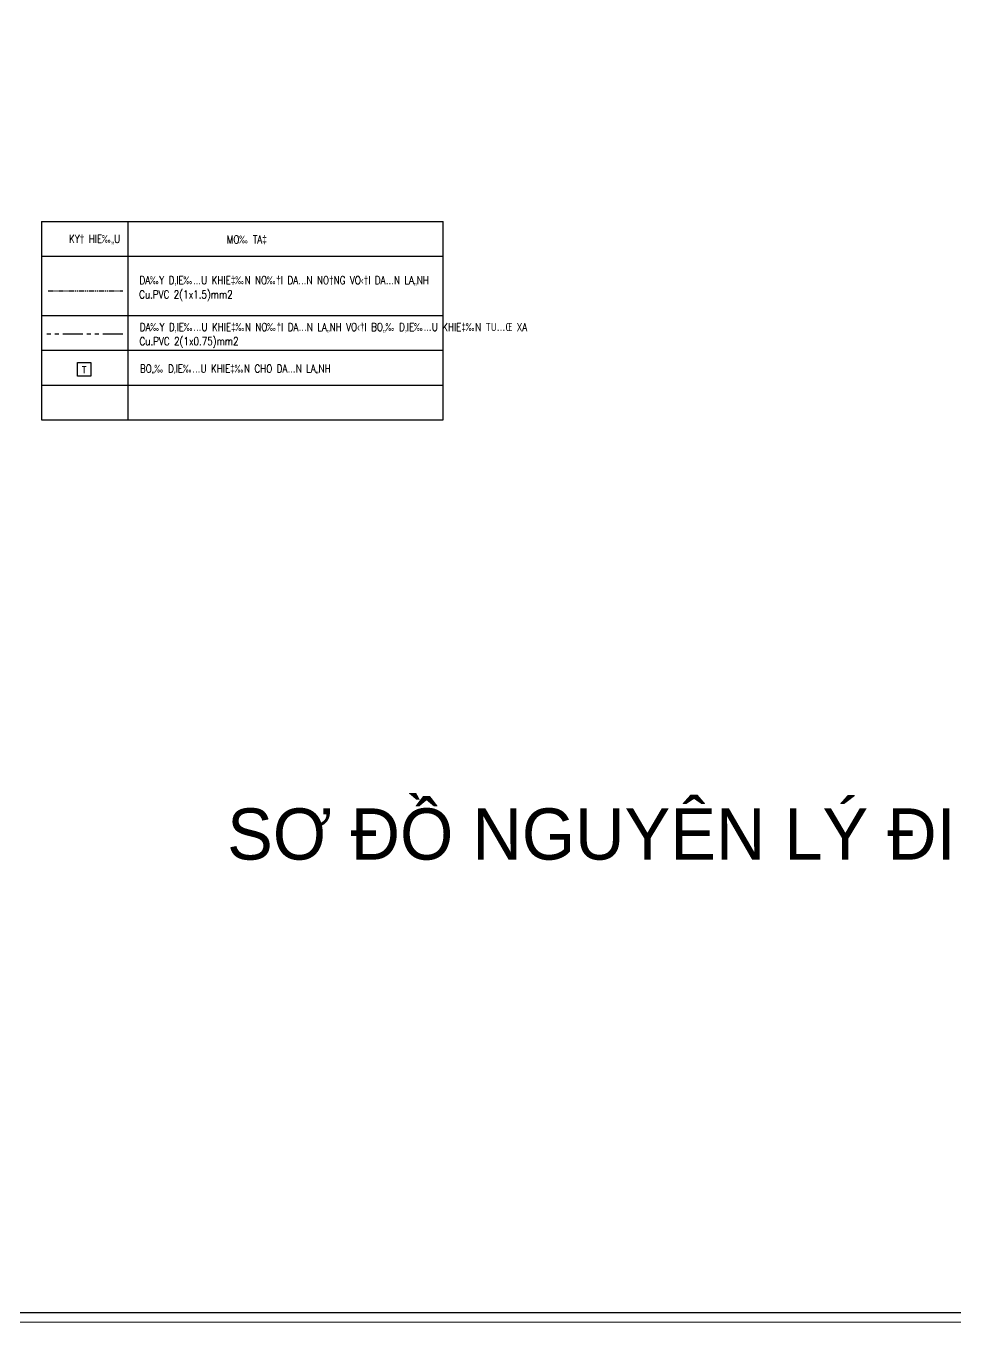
# Model space of a CAD drawing. Header units: millimetres. Extents: x -91525 to 4597779, y -698580 to 576167.
# Drawn here: x -68602 to -39578, y -132333 to -91831 of the extents above; entities that cross this region are included whole.
import ezdxf
from ezdxf.enums import TextEntityAlignment as Align

# ---------------------------------------------------------------- set-up
doc = ezdxf.new("R2010")
doc.units = ezdxf.units.MM
for name, pattern in [('HIDDEN', [0.375, 0.25, -0.125]), ('PHANTOM', [63.5, 31.75, -6.35, 6.35, -6.35, 6.35, -6.35]), ('PHANTOM2', [1.25, 0.625, -0.125, 0.125, -0.125, 0.125, -0.125])]:
    doc.linetypes.add(name, pattern=pattern)
doc.layers.get('DEFPOINTS').update_dxf_attribs({"lineweight": 5})
for name, color, linetype in [('!-AC_Text TBi', 3, 'Continuous'), ('0-----BMS.L.thermo', 3, 'Continuous'), ('0---control-remote', 2, 'HIDDEN'), ('DAY-CS', 4, 'HIDDEN'), ('TEXT', 6, 'Continuous'), ('TUONG', 1, 'Continuous')]:
    doc.layers.add(name, color=color, linetype=linetype)
doc.layers.add('0---CONTROL', color=6, linetype='PHANTOM', lineweight=30)
doc.layers.add('KHUNG TEN SD3 - Ariyana 2007$0$0-CON', color=253, linetype='Continuous', lineweight=0)
doc.styles.add('0-----E.Arial', font='arial.ttf')
doc.styles.add('AVANTH', font='VHAVAN.TTF')
doc.styles.add('ROMANS1', font='ROMANS1.shx', dxfattribs={"width": 0.8})

# ---------------------------------------------------------------- blocks, each defined once
blk = doc.blocks.new('thermo1')
at = {"layer": '0-----BMS.L.thermo', "color": 2, "linetype": 'Continuous'}
blk.add_lwpolyline([(-10368, 92299), (-10068, 92299), (-10068, 91999), (-10368, 91999)], close=True, dxfattribs=at)
at = {"layer": '0-----BMS.L.thermo', "color": 2, "linetype": 'Continuous', "style": '0-----E.Arial', "width": 0.8}
blk.add_text('T', height=160, dxfattribs=at).set_placement((-10219, 92060), align=Align.CENTER)
blk = doc.blocks.new('KHUNG TEN SD3 - Ariyana 2007')
at = {"layer": 'DEFPOINTS', "color": 1}
blk.add_lwpolyline([(527153.77, 1774368.57), (527559.52, 1774368.57), (527559.52, 1774655.49), (527153.77, 1774655.49)], close=True, dxfattribs=at)
at = {"layer": 'KHUNG TEN SD3 - Ariyana 2007$0$0-CON', "const_width": 0.12}
blk.add_lwpolyline([(527162.72, 1774654.54), (527558.56, 1774654.54), (527558.56, 1774369.53), (527162.72, 1774369.53)], close=True, dxfattribs=at)

msp = doc.modelspace()

# ---------------------------------------------------------------- linework, layer by layer
at = {"layer": '0---CONTROL', "ltscale": 5}
msp.add_line((-67902, -100111), (-65575, -100111), dxfattribs=at)
at = {"layer": '0---control-remote', "linetype": 'PHANTOM2', "ltscale": 1000}
msp.add_line((-65573, -101459), (-67945, -101459), dxfattribs=at)
at = {"layer": 'TUONG'}
for p, q in [((-68112, -97939), (-68112, -104141)), ((-68112, -97939), (-55565, -97939)), ((-65415, -97939), (-65415, -104141)), ((-55565, -104141), (-55565, -97939)), ((-68112, -99026), (-55565, -99026)), ((-68112, -100879), (-55565, -100879)), ((-68112, -101966), (-55565, -101966)), ((-68112, -103054), (-55565, -103054)), ((-68112, -103054), (-55565, -103054)), ((-68112, -104141), (-55565, -104141))]:
    msp.add_line(p, q, dxfattribs=at)

# ---------------------------------------------------------------- block references
at = {"layer": '0-----BMS.L.thermo', "xscale": 1.400000000001455, "yscale": 1.400000000001455, "zscale": 1.400000000001455}
msp.add_blockref('thermo1', (-52477, -231571), dxfattribs=at)
at = {"layer": 'DAY-CS', "color": 2, "ltscale": 5, "xscale": 306.614037341089, "yscale": 306.614037341089, "zscale": 306.614037341089}
msp.add_blockref('KHUNG TEN SD3 - Ariyana 2007', (-161724270, -544178645), dxfattribs=at)

# ---------------------------------------------------------------- texts
at = {"layer": '!-AC_Text TBi', "lineweight": 20, "style": 'ROMANS1', "width": 0.8}
for s, p in [('KY† HIE‰„U', (-67256, -98610)), ('MO‰ TA‡', (-62328, -98630)), ('DA‰Y D‚IE‰…U KHIE‡‰N NO‰†I DA…N NO†NG VO‹†I DA…N LA„NH', (-65054, -99903)), ('Cu.PVC 2(1x1.5)mm2', (-65065, -100347)), ('DA‰Y D‚IE‰…U KHIE‡‰N NO‰†I DA…N LA„NH VO‹†I BO„‰ D‚IE‰…U KHIE‡‰N TU…Œ XA', (-65044, -101365)), ('Cu.PVC 2(1x0.75)mm2', (-65055, -101809)), ('BO„‰ D‚IE‰…U KHIE‡‰N CHO DA…N LA„NH', (-65039, -102666))]:
    msp.add_text(s, height=250, dxfattribs=at).set_placement(p)
at = {"layer": 'TEXT', "lineweight": 100, "style": 'AVANTH'}
msp.add_text('S¥ §å NGUY£N Lý §IÒU KHIÓN HÖ THèNG §IÒU HßA VRV', height=1600, rotation=0, dxfattribs=at).set_placement((-62317, -117882))

doc.saveas('drawing.dxf')
